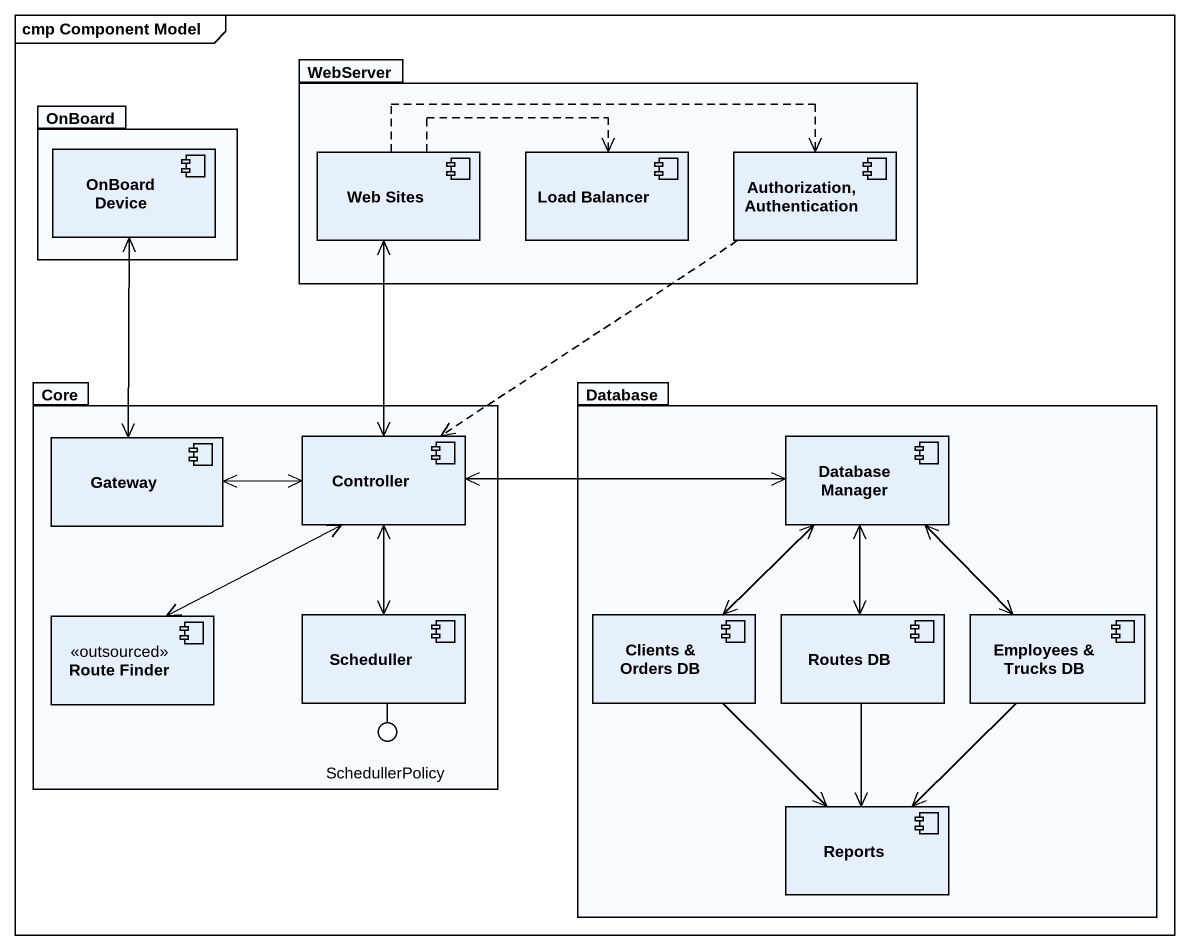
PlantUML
@startuml
mainframe cmp Component Model
package OnBoard {
  component "OnBoard Device" as OnBoard_Device
}
package WebServer {
  component "Web Sites" as Web_Sites
  component "Load Balancer" as Load_Balancer
  component "Authorization, Authentication" as Authorization_Authentication
}
package Core {
  component Gateway
  component Controller
  component "Route Finder" as Route_Finder <<outsourced>>
  component Scheduller
}
package "Database" as Database_ {
  component "Database Manager" as Database_Manager
  component "Clients & Orders DB" as Clients_Orders_DB
  component "Routes DB" as Routes_DB
  component "Employees & Trucks DB" as Employees_Trucks_DB
  component Reports
}
() SchedullerPolicy
Scheduller -- SchedullerPolicy
OnBoard_Device <--> Gateway
Web_Sites .right.> Load_Balancer
Web_Sites .right.> Authorization_Authentication
Web_Sites <--> Controller
Authorization_Authentication ..> Controller
Controller <-left-> Gateway
Controller <-right-> Database_Manager
Controller <--> Route_Finder
Controller <--> Scheduller
Database_Manager <--> Clients_Orders_DB
Database_Manager <--> Routes_DB
Database_Manager <--> Employees_Trucks_DB
Clients_Orders_DB --> Reports
Routes_DB --> Reports
Employees_Trucks_DB --> Reports
@enduml
